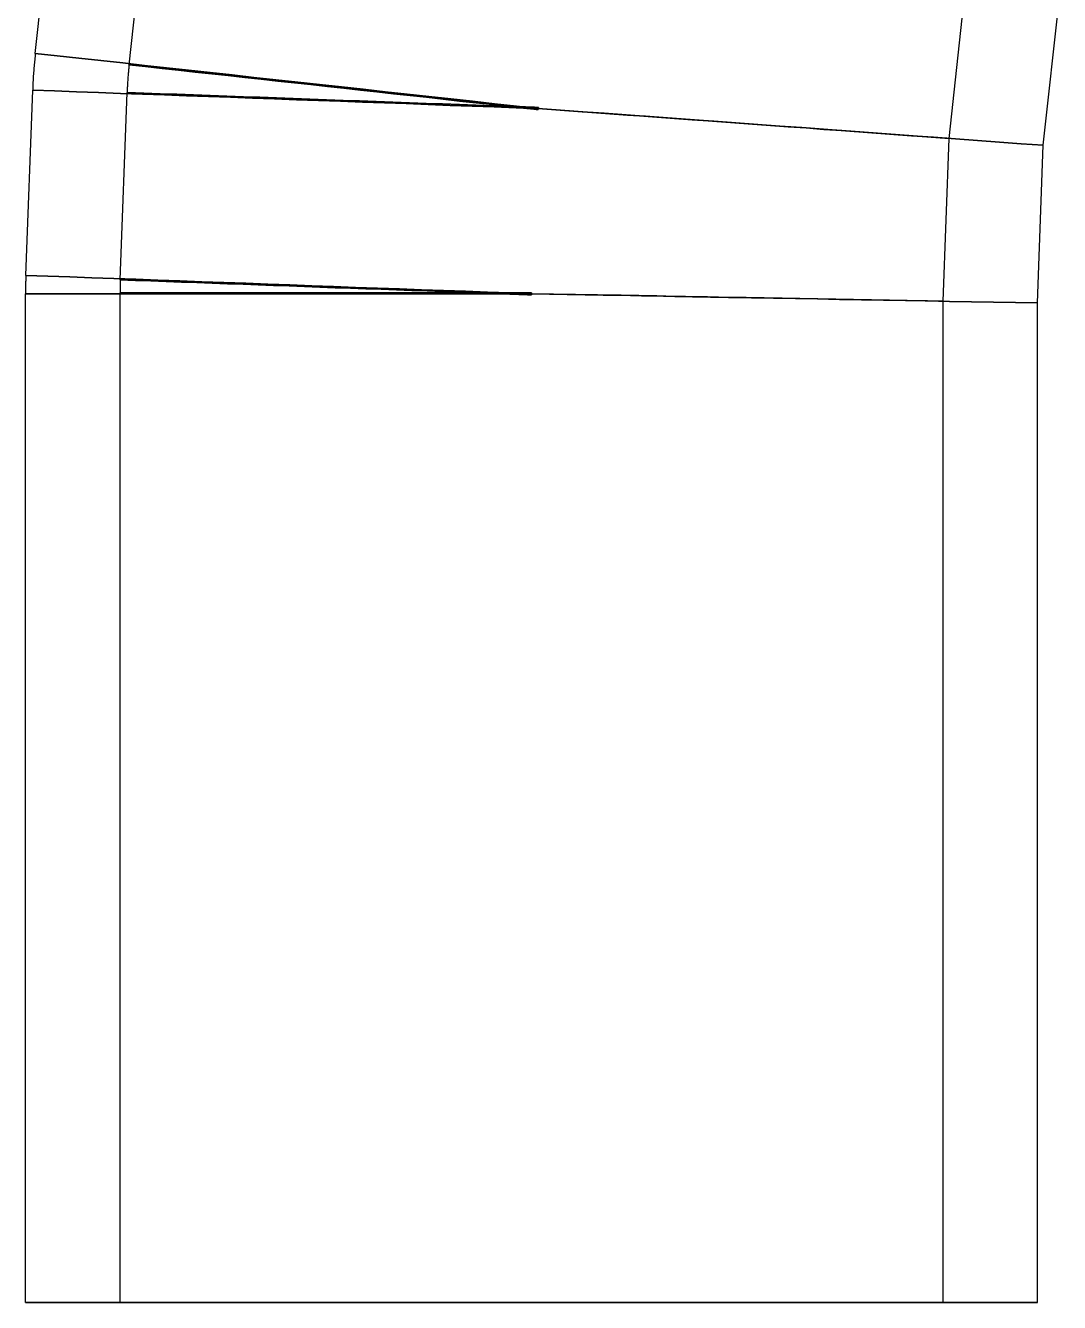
# Model space of a CAD drawing. Header units: millimetres. Extents: x 0 to 262, y -49 to 161.
# Drawn here: x 0 to 9.73, y 0 to 12.03 of the extents above; entities that cross this region are included whole.
import ezdxf

# ---------------------------------------------------------------- set-up
doc = ezdxf.new("R2010")
doc.units = ezdxf.units.MM
doc.layers.add('FRONT_HIDDEN', color=8, linetype='CONTINUOUS')
doc.layers.add('FRONT_VISIBLE', color=7, linetype='Continuous')

msp = doc.modelspace()

# ---------------------------------------------------------------- linework, layer by layer
at = {"layer": 'FRONT_HIDDEN'}
for points in [[(0.974, 11.656), (1.167, 13.411)], [(8.692, 10.963), (8.851, 12.418)], [(4.826, 11.244), (4.62, 11.267), (4.414, 11.289), (4.208, 11.312), (4.003, 11.335), (3.797, 11.357), (3.591, 11.38), (3.385, 11.402), (3.179, 11.425), (2.973, 11.447), (2.768, 11.47), (2.562, 11.492), (2.356, 11.515), (2.15, 11.537), (1.944, 11.56), (1.738, 11.583), (1.533, 11.605), (1.327, 11.628), (1.121, 11.65), (0.915, 11.673), (0.709, 11.695), (0.503, 11.718), (0.298, 11.74), (0.092, 11.763)], [(0.974, 11.656), (0.973, 11.645), (0.972, 11.634), (0.971, 11.622), (0.97, 11.611), (0.969, 11.6), (0.968, 11.588), (0.967, 11.577), (0.966, 11.566), (0.965, 11.554), (0.964, 11.543), (0.963, 11.532), (0.962, 11.52), (0.962, 11.509), (0.961, 11.497), (0.96, 11.486), (0.959, 11.475), (0.959, 11.463), (0.958, 11.452), (0.957, 11.441), (0.957, 11.429), (0.956, 11.418), (0.956, 11.407), (0.955, 11.395)], [(4.552, 11.264), (4.396, 11.281), (4.241, 11.298), (4.085, 11.315), (3.93, 11.332), (3.774, 11.35), (3.619, 11.367), (3.463, 11.384), (3.307, 11.401), (3.152, 11.418), (2.996, 11.435), (2.841, 11.452), (2.685, 11.469), (2.53, 11.486), (2.374, 11.503), (2.219, 11.52), (2.063, 11.537), (1.908, 11.554), (1.752, 11.571), (1.597, 11.588), (1.441, 11.605), (1.285, 11.622), (1.13, 11.639), (0.974, 11.656)], [(0.974, 11.656), (1.13, 11.639), (1.285, 11.622), (1.441, 11.605), (1.597, 11.588), (1.752, 11.571), (1.908, 11.554), (2.063, 11.537), (2.219, 11.52), (2.374, 11.503), (2.53, 11.486), (2.685, 11.469), (2.841, 11.452), (2.996, 11.435), (3.152, 11.418), (3.307, 11.401), (3.463, 11.384), (3.619, 11.367), (3.774, 11.35), (3.93, 11.332), (4.085, 11.315), (4.241, 11.298), (4.396, 11.281), (4.552, 11.264)], [(4.552, 11.264), (4.396, 11.281), (4.241, 11.298), (4.085, 11.315), (3.93, 11.332), (3.774, 11.35), (3.619, 11.367), (3.463, 11.384), (3.307, 11.401), (3.152, 11.418), (2.996, 11.435), (2.841, 11.452), (2.685, 11.469), (2.53, 11.486), (2.374, 11.503), (2.219, 11.52), (2.063, 11.537), (1.908, 11.554), (1.752, 11.571), (1.597, 11.588), (1.441, 11.605), (1.286, 11.622), (1.13, 11.639), (0.974, 11.656)], [(0.974, 11.656), (1.13, 11.639), (1.286, 11.622), (1.441, 11.605), (1.597, 11.588), (1.752, 11.571), (1.908, 11.554), (2.063, 11.537), (2.219, 11.52), (2.374, 11.503), (2.53, 11.486), (2.685, 11.469), (2.841, 11.452), (2.996, 11.435), (3.152, 11.418), (3.307, 11.401), (3.463, 11.384), (3.619, 11.367), (3.774, 11.35), (3.93, 11.332), (4.085, 11.315), (4.241, 11.298), (4.396, 11.281), (4.552, 11.264)], [(4.826, 11.244), (4.619, 11.252), (4.412, 11.259), (4.205, 11.267), (3.998, 11.274), (3.791, 11.282), (3.584, 11.29), (3.377, 11.297), (3.171, 11.305), (2.964, 11.312), (2.757, 11.32), (2.55, 11.327), (2.343, 11.335), (2.136, 11.342), (1.929, 11.35), (1.722, 11.357), (1.515, 11.365), (1.308, 11.372), (1.101, 11.38), (0.894, 11.387), (0.687, 11.395), (0.48, 11.402), (0.274, 11.41), (0.067, 11.418)], [(0.891, 9.631), (0.955, 11.395)], [(4.552, 11.264), (4.395, 11.27), (4.239, 11.276), (4.083, 11.281), (3.926, 11.287), (3.77, 11.293), (3.614, 11.298), (3.457, 11.304), (3.301, 11.31), (3.144, 11.316), (2.988, 11.321), (2.832, 11.327), (2.675, 11.333), (2.519, 11.338), (2.363, 11.344), (2.206, 11.35), (2.05, 11.355), (1.894, 11.361), (1.737, 11.367), (1.581, 11.372), (1.424, 11.378), (1.268, 11.384), (1.112, 11.389), (0.955, 11.395)], [(0.955, 11.395), (1.112, 11.389), (1.268, 11.384), (1.424, 11.378), (1.581, 11.372), (1.737, 11.367), (1.894, 11.361), (2.05, 11.355), (2.206, 11.35), (2.363, 11.344), (2.519, 11.338), (2.675, 11.333), (2.832, 11.327), (2.988, 11.321), (3.144, 11.316), (3.301, 11.31), (3.457, 11.304), (3.614, 11.298), (3.77, 11.293), (3.926, 11.287), (4.083, 11.281), (4.239, 11.276), (4.395, 11.27), (4.552, 11.264)], [(4.552, 11.264), (4.395, 11.27), (4.239, 11.276), (4.083, 11.281), (3.926, 11.287), (3.77, 11.293), (3.614, 11.298), (3.457, 11.304), (3.301, 11.31), (3.144, 11.316), (2.988, 11.321), (2.832, 11.327), (2.675, 11.333), (2.519, 11.338), (2.363, 11.344), (2.206, 11.35), (2.05, 11.355), (1.894, 11.361), (1.737, 11.367), (1.581, 11.372), (1.424, 11.378), (1.268, 11.384), (1.112, 11.389), (0.955, 11.395)], [(0.955, 11.395), (1.112, 11.389), (1.268, 11.384), (1.424, 11.378), (1.581, 11.372), (1.737, 11.367), (1.894, 11.361), (2.05, 11.355), (2.206, 11.35), (2.363, 11.344), (2.519, 11.338), (2.675, 11.333), (2.832, 11.327), (2.988, 11.321), (3.144, 11.316), (3.301, 11.31), (3.457, 11.304), (3.614, 11.298), (3.77, 11.293), (3.926, 11.287), (4.083, 11.281), (4.239, 11.276), (4.395, 11.27), (4.552, 11.264)], [(4.552, 11.264), (4.558, 11.264), (4.564, 11.263), (4.57, 11.262), (4.575, 11.262), (4.581, 11.261), (4.587, 11.26), (4.593, 11.26), (4.599, 11.259), (4.605, 11.258), (4.611, 11.258), (4.617, 11.257), (4.623, 11.257), (4.629, 11.256), (4.635, 11.255), (4.641, 11.255), (4.647, 11.254), (4.653, 11.253), (4.659, 11.253), (4.665, 11.252), (4.671, 11.251), (4.677, 11.251), (4.683, 11.25), (4.688, 11.249)], [(4.688, 11.249), (4.683, 11.25), (4.677, 11.251), (4.671, 11.251), (4.665, 11.252), (4.659, 11.253), (4.653, 11.253), (4.647, 11.254), (4.641, 11.255), (4.635, 11.255), (4.629, 11.256), (4.623, 11.257), (4.617, 11.257), (4.611, 11.258), (4.605, 11.258), (4.599, 11.259), (4.593, 11.26), (4.587, 11.26), (4.581, 11.261), (4.575, 11.262), (4.57, 11.262), (4.564, 11.263), (4.558, 11.264), (4.552, 11.264)], [(4.689, 11.259), (4.683, 11.26), (4.677, 11.26), (4.671, 11.26), (4.665, 11.26), (4.659, 11.26), (4.653, 11.261), (4.647, 11.261), (4.641, 11.261), (4.635, 11.261), (4.629, 11.261), (4.623, 11.262), (4.617, 11.262), (4.611, 11.262), (4.606, 11.262), (4.6, 11.263), (4.594, 11.263), (4.588, 11.263), (4.582, 11.263), (4.576, 11.263), (4.57, 11.264), (4.564, 11.264), (4.558, 11.264), (4.552, 11.264)], [(4.552, 11.264), (4.558, 11.264), (4.564, 11.264), (4.57, 11.264), (4.576, 11.263), (4.582, 11.263), (4.588, 11.263), (4.594, 11.263), (4.6, 11.263), (4.606, 11.262), (4.611, 11.262), (4.617, 11.262), (4.623, 11.262), (4.629, 11.261), (4.635, 11.261), (4.641, 11.261), (4.647, 11.261), (4.653, 11.261), (4.659, 11.26), (4.665, 11.26), (4.671, 11.26), (4.677, 11.26), (4.683, 11.26), (4.689, 11.259)], [(4.552, 11.264), (4.564, 11.263), (4.575, 11.262), (4.587, 11.26), (4.599, 11.259), (4.611, 11.258), (4.623, 11.257), (4.635, 11.255), (4.647, 11.254), (4.659, 11.253), (4.671, 11.251), (4.683, 11.25), (4.694, 11.249), (4.706, 11.247), (4.718, 11.246), (4.73, 11.245), (4.742, 11.243), (4.754, 11.242), (4.766, 11.241), (4.778, 11.24), (4.79, 11.238), (4.801, 11.237), (4.813, 11.236), (4.825, 11.234)], [(4.552, 11.264), (4.564, 11.263), (4.576, 11.263), (4.587, 11.262), (4.599, 11.261), (4.611, 11.26), (4.623, 11.259), (4.635, 11.258), (4.647, 11.257), (4.659, 11.257), (4.671, 11.256), (4.683, 11.255), (4.695, 11.254), (4.707, 11.253), (4.719, 11.252), (4.731, 11.251), (4.743, 11.25), (4.754, 11.25), (4.766, 11.249), (4.778, 11.248), (4.79, 11.247), (4.802, 11.246), (4.814, 11.245), (4.826, 11.244)], [(4.825, 11.234), (4.813, 11.236), (4.801, 11.237), (4.79, 11.238), (4.778, 11.24), (4.766, 11.241), (4.754, 11.242), (4.742, 11.243), (4.73, 11.245), (4.718, 11.246), (4.706, 11.247), (4.694, 11.249), (4.683, 11.25), (4.671, 11.251), (4.659, 11.253), (4.647, 11.254), (4.635, 11.255), (4.623, 11.257), (4.611, 11.258), (4.599, 11.259), (4.587, 11.26), (4.575, 11.262), (4.564, 11.263), (4.552, 11.264)], [(4.826, 11.244), (4.814, 11.245), (4.802, 11.246), (4.79, 11.247), (4.778, 11.248), (4.766, 11.249), (4.754, 11.25), (4.743, 11.25), (4.731, 11.251), (4.719, 11.252), (4.707, 11.253), (4.695, 11.254), (4.683, 11.255), (4.671, 11.256), (4.659, 11.257), (4.647, 11.257), (4.635, 11.258), (4.623, 11.259), (4.611, 11.26), (4.599, 11.261), (4.587, 11.262), (4.576, 11.263), (4.564, 11.263), (4.552, 11.264)], [(4.552, 11.264), (4.564, 11.264), (4.576, 11.263), (4.588, 11.263), (4.6, 11.263), (4.611, 11.262), (4.623, 11.262), (4.635, 11.261), (4.647, 11.261), (4.659, 11.26), (4.671, 11.26), (4.683, 11.26), (4.695, 11.259), (4.707, 11.259), (4.719, 11.258), (4.731, 11.258), (4.743, 11.257), (4.755, 11.257), (4.767, 11.256), (4.779, 11.256), (4.791, 11.256), (4.803, 11.255), (4.815, 11.255), (4.827, 11.254)], [(4.827, 11.254), (4.815, 11.255), (4.803, 11.255), (4.791, 11.256), (4.779, 11.256), (4.767, 11.256), (4.755, 11.257), (4.743, 11.257), (4.731, 11.258), (4.719, 11.258), (4.707, 11.259), (4.695, 11.259), (4.683, 11.26), (4.671, 11.26), (4.659, 11.26), (4.647, 11.261), (4.635, 11.261), (4.623, 11.262), (4.611, 11.262), (4.6, 11.263), (4.588, 11.263), (4.576, 11.263), (4.564, 11.264), (4.552, 11.264)], [(4.688, 11.249), (4.694, 11.249), (4.7, 11.248), (4.706, 11.247), (4.712, 11.247), (4.718, 11.246), (4.724, 11.245), (4.73, 11.245), (4.736, 11.244), (4.742, 11.243), (4.748, 11.243), (4.754, 11.242), (4.76, 11.242), (4.766, 11.241), (4.772, 11.24), (4.778, 11.24), (4.784, 11.239), (4.79, 11.238), (4.796, 11.238), (4.801, 11.237), (4.807, 11.236), (4.813, 11.236), (4.819, 11.235), (4.825, 11.234)], [(4.825, 11.234), (4.819, 11.235), (4.813, 11.236), (4.807, 11.236), (4.801, 11.237), (4.796, 11.238), (4.79, 11.238), (4.784, 11.239), (4.778, 11.24), (4.772, 11.24), (4.766, 11.241), (4.76, 11.242), (4.754, 11.242), (4.748, 11.243), (4.742, 11.243), (4.736, 11.244), (4.73, 11.245), (4.724, 11.245), (4.718, 11.246), (4.712, 11.247), (4.706, 11.247), (4.7, 11.248), (4.694, 11.249), (4.688, 11.249)], [(4.827, 11.254), (4.821, 11.255), (4.815, 11.255), (4.809, 11.255), (4.803, 11.255), (4.797, 11.255), (4.791, 11.256), (4.785, 11.256), (4.779, 11.256), (4.773, 11.256), (4.767, 11.256), (4.761, 11.257), (4.755, 11.257), (4.749, 11.257), (4.743, 11.257), (4.737, 11.258), (4.731, 11.258), (4.725, 11.258), (4.719, 11.258), (4.713, 11.258), (4.707, 11.259), (4.701, 11.259), (4.695, 11.259), (4.689, 11.259)], [(4.689, 11.259), (4.695, 11.259), (4.701, 11.259), (4.707, 11.259), (4.713, 11.258), (4.719, 11.258), (4.725, 11.258), (4.731, 11.258), (4.737, 11.258), (4.743, 11.257), (4.749, 11.257), (4.755, 11.257), (4.761, 11.257), (4.767, 11.256), (4.773, 11.256), (4.779, 11.256), (4.785, 11.256), (4.791, 11.256), (4.797, 11.255), (4.803, 11.255), (4.809, 11.255), (4.815, 11.255), (4.821, 11.255), (4.827, 11.254)], [(4.825, 11.234), (4.825, 11.235), (4.825, 11.235), (4.825, 11.236), (4.825, 11.236), (4.825, 11.237), (4.825, 11.237), (4.825, 11.237), (4.825, 11.238), (4.826, 11.238), (4.826, 11.239), (4.826, 11.239), (4.826, 11.24), (4.826, 11.24), (4.826, 11.24), (4.826, 11.241), (4.826, 11.241), (4.826, 11.242), (4.826, 11.242), (4.826, 11.243), (4.826, 11.243), (4.826, 11.243), (4.826, 11.244), (4.826, 11.244)], [(4.826, 11.244), (4.826, 11.244), (4.826, 11.243), (4.826, 11.243), (4.826, 11.243), (4.826, 11.242), (4.826, 11.242), (4.826, 11.241), (4.826, 11.241), (4.826, 11.24), (4.826, 11.24), (4.826, 11.24), (4.826, 11.239), (4.826, 11.239), (4.826, 11.238), (4.825, 11.238), (4.825, 11.237), (4.825, 11.237), (4.825, 11.237), (4.825, 11.236), (4.825, 11.236), (4.825, 11.235), (4.825, 11.235), (4.825, 11.234)], [(4.826, 11.244), (4.826, 11.245), (4.826, 11.245), (4.826, 11.246), (4.826, 11.246), (4.826, 11.247), (4.826, 11.247), (4.826, 11.247), (4.826, 11.248), (4.826, 11.248), (4.826, 11.249), (4.826, 11.249), (4.826, 11.25), (4.826, 11.25), (4.826, 11.25), (4.826, 11.251), (4.826, 11.251), (4.827, 11.252), (4.827, 11.252), (4.827, 11.253), (4.827, 11.253), (4.827, 11.253), (4.827, 11.254), (4.827, 11.254)], [(4.827, 11.254), (4.827, 11.254), (4.827, 11.253), (4.827, 11.253), (4.827, 11.253), (4.827, 11.252), (4.827, 11.252), (4.826, 11.251), (4.826, 11.251), (4.826, 11.25), (4.826, 11.25), (4.826, 11.25), (4.826, 11.249), (4.826, 11.249), (4.826, 11.248), (4.826, 11.248), (4.826, 11.247), (4.826, 11.247), (4.826, 11.247), (4.826, 11.246), (4.826, 11.246), (4.826, 11.245), (4.826, 11.245), (4.826, 11.244)], [(9.579, 10.898), (9.372, 10.913), (9.166, 10.928), (8.959, 10.943), (8.752, 10.958), (8.546, 10.973), (8.339, 10.988), (8.132, 11.003), (7.926, 11.018), (7.719, 11.034), (7.512, 11.049), (7.306, 11.064), (7.099, 11.079), (6.893, 11.094), (6.686, 11.109), (6.479, 11.124), (6.273, 11.139), (6.066, 11.154), (5.859, 11.169), (5.653, 11.184), (5.446, 11.199), (5.239, 11.214), (5.033, 11.229), (4.826, 11.244)], [(4.826, 11.244), (4.994, 11.232), (5.162, 11.22), (5.33, 11.208), (5.498, 11.195), (5.666, 11.183), (5.834, 11.171), (6.003, 11.159), (6.171, 11.146), (6.339, 11.134), (6.507, 11.122), (6.675, 11.11), (6.843, 11.097), (7.011, 11.085), (7.179, 11.073), (7.347, 11.061), (7.515, 11.048), (7.683, 11.036), (7.851, 11.024), (8.019, 11.012), (8.188, 10.999), (8.356, 10.987), (8.524, 10.975), (8.692, 10.963)], [(8.692, 10.963), (8.524, 10.975), (8.356, 10.987), (8.188, 10.999), (8.019, 11.012), (7.851, 11.024), (7.683, 11.036), (7.515, 11.048), (7.347, 11.061), (7.179, 11.073), (7.011, 11.085), (6.843, 11.097), (6.675, 11.11), (6.507, 11.122), (6.339, 11.134), (6.171, 11.146), (6.003, 11.159), (5.834, 11.171), (5.666, 11.183), (5.498, 11.195), (5.33, 11.208), (5.162, 11.22), (4.994, 11.232), (4.826, 11.244)], [(8.636, 9.43), (8.692, 10.963)], [(4.762, 9.5), (4.556, 9.508), (4.349, 9.515), (4.142, 9.523), (3.935, 9.53), (3.728, 9.538), (3.521, 9.545), (3.314, 9.553), (3.107, 9.56), (2.9, 9.568), (2.693, 9.575), (2.486, 9.583), (2.279, 9.59), (2.072, 9.598), (1.866, 9.605), (1.659, 9.613), (1.452, 9.62), (1.245, 9.628), (1.038, 9.636), (0.831, 9.643), (0.624, 9.651), (0.417, 9.658), (0.21, 9.666), (0.003, 9.673)], [(0.891, 9.631), (0.891, 9.626), (0.891, 9.62), (0.891, 9.615), (0.891, 9.61), (0.89, 9.605), (0.89, 9.599), (0.89, 9.594), (0.89, 9.589), (0.89, 9.584), (0.89, 9.578), (0.89, 9.573), (0.89, 9.568), (0.89, 9.563), (0.889, 9.557), (0.889, 9.552), (0.889, 9.547), (0.889, 9.542), (0.889, 9.536), (0.889, 9.531), (0.889, 9.526), (0.889, 9.521), (0.889, 9.515), (0.889, 9.51)], [(4.213, 9.51), (4.068, 9.515), (3.924, 9.521), (3.779, 9.526), (3.635, 9.531), (3.491, 9.536), (3.346, 9.542), (3.202, 9.547), (3.057, 9.552), (2.913, 9.557), (2.769, 9.563), (2.624, 9.568), (2.48, 9.573), (2.335, 9.578), (2.191, 9.584), (2.047, 9.589), (1.902, 9.594), (1.758, 9.599), (1.613, 9.605), (1.469, 9.61), (1.324, 9.615), (1.18, 9.62), (1.036, 9.626), (0.891, 9.631)], [(0.891, 9.631), (1.036, 9.626), (1.18, 9.62), (1.324, 9.615), (1.469, 9.61), (1.613, 9.605), (1.758, 9.599), (1.902, 9.594), (2.047, 9.589), (2.191, 9.584), (2.335, 9.578), (2.48, 9.573), (2.624, 9.568), (2.769, 9.563), (2.913, 9.557), (3.057, 9.552), (3.202, 9.547), (3.346, 9.542), (3.491, 9.536), (3.635, 9.531), (3.779, 9.526), (3.924, 9.521), (4.068, 9.515), (4.213, 9.51)], [(4.213, 9.51), (4.068, 9.515), (3.924, 9.521), (3.779, 9.526), (3.635, 9.531), (3.491, 9.536), (3.346, 9.542), (3.202, 9.547), (3.057, 9.552), (2.913, 9.557), (2.769, 9.563), (2.624, 9.568), (2.48, 9.573), (2.335, 9.578), (2.191, 9.584), (2.047, 9.589), (1.902, 9.594), (1.758, 9.599), (1.613, 9.605), (1.469, 9.61), (1.324, 9.615), (1.18, 9.62), (1.036, 9.626), (0.891, 9.631)], [(0.891, 9.631), (1.036, 9.626), (1.18, 9.62), (1.324, 9.615), (1.469, 9.61), (1.613, 9.605), (1.758, 9.599), (1.902, 9.594), (2.047, 9.589), (2.191, 9.584), (2.335, 9.578), (2.48, 9.573), (2.624, 9.568), (2.769, 9.563), (2.913, 9.557), (3.057, 9.552), (3.202, 9.547), (3.346, 9.542), (3.491, 9.536), (3.635, 9.531), (3.779, 9.526), (3.924, 9.521), (4.068, 9.515), (4.213, 9.51)], [(4.213, 9.51), (4.068, 9.51), (3.924, 9.51), (3.779, 9.51), (3.635, 9.51), (3.49, 9.51), (3.346, 9.51), (3.201, 9.51), (3.057, 9.51), (2.912, 9.51), (2.768, 9.51), (2.623, 9.51), (2.479, 9.51), (2.334, 9.51), (2.19, 9.51), (2.045, 9.51), (1.901, 9.51), (1.756, 9.51), (1.612, 9.51), (1.467, 9.51), (1.323, 9.51), (1.178, 9.51), (1.034, 9.51), (0.889, 9.51)], [(0.889, 9.51), (1.034, 9.51), (1.178, 9.51), (1.323, 9.51), (1.467, 9.51), (1.612, 9.51), (1.756, 9.51), (1.901, 9.51), (2.045, 9.51), (2.19, 9.51), (2.334, 9.51), (2.479, 9.51), (2.623, 9.51), (2.768, 9.51), (2.912, 9.51), (3.057, 9.51), (3.201, 9.51), (3.346, 9.51), (3.49, 9.51), (3.635, 9.51), (3.779, 9.51), (3.924, 9.51), (4.068, 9.51), (4.213, 9.51)], [(4.213, 9.51), (4.068, 9.51), (3.924, 9.51), (3.779, 9.51), (3.635, 9.51), (3.49, 9.51), (3.346, 9.51), (3.201, 9.51), (3.057, 9.51), (2.912, 9.51), (2.768, 9.51), (2.623, 9.51), (2.479, 9.51), (2.334, 9.51), (2.19, 9.51), (2.045, 9.51), (1.901, 9.51), (1.756, 9.51), (1.612, 9.51), (1.467, 9.51), (1.323, 9.51), (1.178, 9.51), (1.034, 9.51), (0.889, 9.51)], [(0.889, 9.51), (1.034, 9.51), (1.178, 9.51), (1.323, 9.51), (1.467, 9.51), (1.612, 9.51), (1.756, 9.51), (1.901, 9.51), (2.045, 9.51), (2.19, 9.51), (2.334, 9.51), (2.479, 9.51), (2.623, 9.51), (2.768, 9.51), (2.912, 9.51), (3.057, 9.51), (3.201, 9.51), (3.346, 9.51), (3.49, 9.51), (3.635, 9.51), (3.779, 9.51), (3.924, 9.51), (4.068, 9.51), (4.213, 9.51)], [(0.889, 0), (0.889, 9.51)], [(4.488, 9.5), (4.476, 9.5), (4.464, 9.501), (4.452, 9.501), (4.44, 9.502), (4.428, 9.502), (4.416, 9.503), (4.404, 9.503), (4.392, 9.503), (4.38, 9.504), (4.368, 9.504), (4.356, 9.505), (4.344, 9.505), (4.332, 9.506), (4.32, 9.506), (4.308, 9.507), (4.296, 9.507), (4.284, 9.507), (4.272, 9.508), (4.26, 9.508), (4.249, 9.509), (4.237, 9.509), (4.225, 9.51), (4.213, 9.51)], [(4.213, 9.51), (4.225, 9.51), (4.237, 9.509), (4.249, 9.509), (4.26, 9.508), (4.272, 9.508), (4.284, 9.507), (4.296, 9.507), (4.308, 9.507), (4.32, 9.506), (4.332, 9.506), (4.344, 9.505), (4.356, 9.505), (4.368, 9.504), (4.38, 9.504), (4.392, 9.503), (4.404, 9.503), (4.416, 9.503), (4.428, 9.502), (4.44, 9.502), (4.452, 9.501), (4.464, 9.501), (4.476, 9.5), (4.488, 9.5)], [(4.213, 9.51), (4.237, 9.509), (4.26, 9.508), (4.284, 9.507), (4.308, 9.507), (4.332, 9.506), (4.356, 9.505), (4.38, 9.504), (4.404, 9.503), (4.428, 9.502), (4.452, 9.501), (4.476, 9.5), (4.499, 9.5), (4.523, 9.499), (4.547, 9.498), (4.571, 9.497), (4.595, 9.496), (4.619, 9.495), (4.643, 9.494), (4.667, 9.493), (4.691, 9.493), (4.715, 9.492), (4.738, 9.491), (4.762, 9.49)], [(4.213, 9.51), (4.237, 9.51), (4.261, 9.509), (4.284, 9.509), (4.308, 9.508), (4.332, 9.508), (4.356, 9.507), (4.38, 9.507), (4.404, 9.507), (4.428, 9.506), (4.452, 9.506), (4.476, 9.505), (4.5, 9.505), (4.523, 9.504), (4.547, 9.504), (4.571, 9.503), (4.595, 9.503), (4.619, 9.503), (4.643, 9.502), (4.667, 9.502), (4.691, 9.501), (4.715, 9.501), (4.739, 9.5), (4.762, 9.5)], [(4.488, 9.51), (4.476, 9.51), (4.464, 9.51), (4.452, 9.51), (4.44, 9.51), (4.428, 9.51), (4.416, 9.51), (4.404, 9.51), (4.392, 9.51), (4.38, 9.51), (4.368, 9.51), (4.356, 9.51), (4.344, 9.51), (4.332, 9.51), (4.32, 9.51), (4.308, 9.51), (4.296, 9.51), (4.284, 9.51), (4.272, 9.51), (4.261, 9.51), (4.249, 9.51), (4.237, 9.51), (4.225, 9.51), (4.213, 9.51)], [(4.213, 9.51), (4.225, 9.51), (4.237, 9.51), (4.249, 9.51), (4.261, 9.51), (4.272, 9.51), (4.284, 9.51), (4.296, 9.51), (4.308, 9.51), (4.32, 9.51), (4.332, 9.51), (4.344, 9.51), (4.356, 9.51), (4.368, 9.51), (4.38, 9.51), (4.392, 9.51), (4.404, 9.51), (4.416, 9.51), (4.428, 9.51), (4.44, 9.51), (4.452, 9.51), (4.464, 9.51), (4.476, 9.51), (4.488, 9.51)], [(4.762, 9.5), (4.739, 9.5), (4.715, 9.501), (4.691, 9.501), (4.667, 9.502), (4.643, 9.502), (4.619, 9.503), (4.595, 9.503), (4.571, 9.503), (4.547, 9.504), (4.523, 9.504), (4.5, 9.505), (4.476, 9.505), (4.452, 9.506), (4.428, 9.506), (4.404, 9.507), (4.38, 9.507), (4.356, 9.507), (4.332, 9.508), (4.308, 9.508), (4.284, 9.509), (4.261, 9.509), (4.237, 9.51), (4.213, 9.51)], [(4.762, 9.49), (4.738, 9.491), (4.715, 9.492), (4.691, 9.493), (4.667, 9.493), (4.643, 9.494), (4.619, 9.495), (4.595, 9.496), (4.571, 9.497), (4.547, 9.498), (4.523, 9.499), (4.499, 9.5), (4.476, 9.5), (4.452, 9.501), (4.428, 9.502), (4.404, 9.503), (4.38, 9.504), (4.356, 9.505), (4.332, 9.506), (4.308, 9.507), (4.284, 9.507), (4.26, 9.508), (4.237, 9.509), (4.213, 9.51)], [(4.213, 9.51), (4.237, 9.51), (4.261, 9.51), (4.284, 9.51), (4.308, 9.51), (4.332, 9.51), (4.356, 9.51), (4.38, 9.51), (4.404, 9.51), (4.428, 9.51), (4.452, 9.51), (4.476, 9.51), (4.5, 9.51), (4.524, 9.51), (4.547, 9.51), (4.571, 9.51), (4.595, 9.51), (4.619, 9.51), (4.643, 9.51), (4.667, 9.51), (4.691, 9.51), (4.715, 9.51), (4.739, 9.51), (4.763, 9.51)], [(4.763, 9.51), (4.739, 9.51), (4.715, 9.51), (4.691, 9.51), (4.667, 9.51), (4.643, 9.51), (4.619, 9.51), (4.595, 9.51), (4.571, 9.51), (4.547, 9.51), (4.524, 9.51), (4.5, 9.51), (4.476, 9.51), (4.452, 9.51), (4.428, 9.51), (4.404, 9.51), (4.38, 9.51), (4.356, 9.51), (4.332, 9.51), (4.308, 9.51), (4.284, 9.51), (4.261, 9.51), (4.237, 9.51), (4.213, 9.51)], [(4.763, 9.51), (4.751, 9.51), (4.739, 9.51), (4.727, 9.51), (4.715, 9.51), (4.703, 9.51), (4.691, 9.51), (4.679, 9.51), (4.667, 9.51), (4.655, 9.51), (4.643, 9.51), (4.631, 9.51), (4.619, 9.51), (4.607, 9.51), (4.595, 9.51), (4.583, 9.51), (4.571, 9.51), (4.559, 9.51), (4.547, 9.51), (4.536, 9.51), (4.524, 9.51), (4.512, 9.51), (4.5, 9.51), (4.488, 9.51)], [(4.488, 9.51), (4.5, 9.51), (4.512, 9.51), (4.524, 9.51), (4.536, 9.51), (4.547, 9.51), (4.559, 9.51), (4.571, 9.51), (4.583, 9.51), (4.595, 9.51), (4.607, 9.51), (4.619, 9.51), (4.631, 9.51), (4.643, 9.51), (4.655, 9.51), (4.667, 9.51), (4.679, 9.51), (4.691, 9.51), (4.703, 9.51), (4.715, 9.51), (4.727, 9.51), (4.739, 9.51), (4.751, 9.51), (4.763, 9.51)], [(4.762, 9.5), (4.762, 9.5), (4.762, 9.501), (4.762, 9.501), (4.762, 9.502), (4.763, 9.502), (4.763, 9.503), (4.763, 9.503), (4.763, 9.503), (4.763, 9.504), (4.763, 9.504), (4.763, 9.505), (4.763, 9.505), (4.763, 9.506), (4.763, 9.506), (4.763, 9.507), (4.763, 9.507), (4.763, 9.507), (4.763, 9.508), (4.763, 9.508), (4.763, 9.509), (4.763, 9.509), (4.763, 9.51), (4.763, 9.51)], [(4.763, 9.51), (4.763, 9.51), (4.763, 9.509), (4.763, 9.509), (4.763, 9.508), (4.763, 9.508), (4.763, 9.507), (4.763, 9.507), (4.763, 9.507), (4.763, 9.506), (4.763, 9.506), (4.763, 9.505), (4.763, 9.505), (4.763, 9.504), (4.763, 9.504), (4.763, 9.503), (4.763, 9.503), (4.763, 9.503), (4.763, 9.502), (4.762, 9.502), (4.762, 9.501), (4.762, 9.501), (4.762, 9.5), (4.762, 9.5)], [(4.762, 9.5), (4.555, 9.5), (4.348, 9.5), (4.141, 9.5), (3.934, 9.5), (3.727, 9.5), (3.52, 9.5), (3.313, 9.5), (3.106, 9.5), (2.899, 9.5), (2.692, 9.5), (2.485, 9.5), (2.278, 9.5), (2.071, 9.5), (1.864, 9.5), (1.657, 9.5), (1.449, 9.5), (1.242, 9.5), (1.035, 9.5), (0.828, 9.5), (0.621, 9.5), (0.414, 9.5), (0.207, 9.5), (0, 9.5)], [(4.488, 9.5), (4.499, 9.5), (4.511, 9.499), (4.523, 9.499), (4.535, 9.498), (4.547, 9.498), (4.559, 9.497), (4.571, 9.497), (4.583, 9.497), (4.595, 9.496), (4.607, 9.496), (4.619, 9.495), (4.631, 9.495), (4.643, 9.494), (4.655, 9.494), (4.667, 9.493), (4.679, 9.493), (4.691, 9.493), (4.703, 9.492), (4.715, 9.492), (4.726, 9.491), (4.738, 9.491), (4.75, 9.49), (4.762, 9.49)], [(4.762, 9.49), (4.75, 9.49), (4.738, 9.491), (4.726, 9.491), (4.715, 9.492), (4.703, 9.492), (4.691, 9.493), (4.679, 9.493), (4.667, 9.493), (4.655, 9.494), (4.643, 9.494), (4.631, 9.495), (4.619, 9.495), (4.607, 9.496), (4.595, 9.496), (4.583, 9.497), (4.571, 9.497), (4.559, 9.497), (4.547, 9.498), (4.535, 9.498), (4.523, 9.499), (4.511, 9.499), (4.499, 9.5), (4.488, 9.5)], [(4.762, 9.49), (4.762, 9.49), (4.762, 9.491), (4.762, 9.491), (4.762, 9.492), (4.762, 9.492), (4.762, 9.493), (4.762, 9.493), (4.762, 9.493), (4.762, 9.494), (4.762, 9.494), (4.762, 9.495), (4.762, 9.495), (4.762, 9.496), (4.762, 9.496), (4.762, 9.497), (4.762, 9.497), (4.762, 9.497), (4.762, 9.498), (4.762, 9.498), (4.762, 9.499), (4.762, 9.499), (4.762, 9.5), (4.762, 9.5)], [(4.762, 9.5), (4.762, 9.5), (4.762, 9.499), (4.762, 9.499), (4.762, 9.498), (4.762, 9.498), (4.762, 9.497), (4.762, 9.497), (4.762, 9.497), (4.762, 9.496), (4.762, 9.496), (4.762, 9.495), (4.762, 9.495), (4.762, 9.494), (4.762, 9.494), (4.762, 9.493), (4.762, 9.493), (4.762, 9.493), (4.762, 9.492), (4.762, 9.492), (4.762, 9.491), (4.762, 9.491), (4.762, 9.49), (4.762, 9.49)], [(9.525, 9.413), (9.318, 9.417), (9.111, 9.421), (8.904, 9.425), (8.697, 9.428), (8.49, 9.432), (8.283, 9.436), (8.076, 9.44), (7.868, 9.444), (7.661, 9.447), (7.454, 9.451), (7.247, 9.455), (7.04, 9.459), (6.833, 9.462), (6.626, 9.466), (6.419, 9.47), (6.212, 9.474), (6.005, 9.477), (5.798, 9.481), (5.591, 9.485), (5.384, 9.489), (5.177, 9.492), (4.97, 9.496), (4.762, 9.5)], [(4.762, 9.5), (4.931, 9.497), (5.099, 9.494), (5.268, 9.491), (5.436, 9.488), (5.605, 9.485), (5.773, 9.482), (5.941, 9.479), (6.11, 9.475), (6.278, 9.472), (6.447, 9.469), (6.615, 9.466), (6.783, 9.463), (6.952, 9.46), (7.12, 9.457), (7.289, 9.454), (7.457, 9.451), (7.626, 9.448), (7.794, 9.445), (7.962, 9.442), (8.131, 9.439), (8.299, 9.436), (8.468, 9.433), (8.636, 9.43)], [(8.636, 9.43), (8.468, 9.433), (8.299, 9.436), (8.131, 9.439), (7.962, 9.442), (7.794, 9.445), (7.626, 9.448), (7.457, 9.451), (7.289, 9.454), (7.12, 9.457), (6.952, 9.46), (6.783, 9.463), (6.615, 9.466), (6.447, 9.469), (6.278, 9.472), (6.11, 9.475), (5.941, 9.479), (5.773, 9.482), (5.605, 9.485), (5.436, 9.488), (5.268, 9.491), (5.099, 9.494), (4.931, 9.497), (4.762, 9.5)], [(8.636, 0), (8.636, 9.43)], [(9.525, 0), (9.111, 0), (8.697, 0), (8.283, 0), (7.868, 0), (7.454, 0), (7.04, 0), (6.626, 0), (6.212, 0), (5.798, 0), (5.384, 0), (4.97, 0), (4.555, 0), (4.141, 0), (3.727, 0), (3.313, 0), (2.899, 0), (2.485, 0), (2.071, 0), (1.657, 0), (1.242, 0), (0.828, 0), (0.414, 0), (0, 0)], [(8.636, 0), (8.299, 0), (7.962, 0), (7.626, 0), (7.289, 0), (6.952, 0), (6.615, 0), (6.278, 0), (5.941, 0), (5.605, 0), (5.268, 0), (4.931, 0), (4.594, 0), (4.257, 0), (3.92, 0), (3.584, 0), (3.247, 0), (2.91, 0), (2.573, 0), (2.236, 0), (1.899, 0), (1.563, 0), (1.226, 0), (0.889, 0)], [(0.889, 0), (1.226, 0), (1.563, 0), (1.899, 0), (2.236, 0), (2.573, 0), (2.91, 0), (3.247, 0), (3.584, 0), (3.92, 0), (4.257, 0), (4.594, 0), (4.931, 0), (5.268, 0), (5.605, 0), (5.941, 0), (6.278, 0), (6.615, 0), (6.952, 0), (7.289, 0), (7.626, 0), (7.962, 0), (8.299, 0), (8.636, 0)]]:
    msp.add_lwpolyline(points, dxfattribs=at)
at = {"layer": 'FRONT_VISIBLE'}
for points in [[(0.092, 11.763), (0.282, 13.498)], [(9.579, 10.898), (9.731, 12.289)], [(0.092, 11.763), (0.09, 11.748), (0.089, 11.733), (0.087, 11.718), (0.086, 11.703), (0.084, 11.688), (0.083, 11.673), (0.081, 11.658), (0.08, 11.643), (0.079, 11.628), (0.078, 11.613), (0.077, 11.598), (0.076, 11.583), (0.074, 11.568), (0.073, 11.553), (0.073, 11.538), (0.072, 11.523), (0.071, 11.508), (0.07, 11.493), (0.069, 11.478), (0.068, 11.463), (0.068, 11.448), (0.067, 11.433), (0.067, 11.418)], [(0.092, 11.763), (0.298, 11.74), (0.503, 11.718), (0.709, 11.695), (0.915, 11.673), (1.121, 11.65), (1.327, 11.628), (1.533, 11.605), (1.738, 11.583), (1.944, 11.56), (2.15, 11.537), (2.356, 11.515), (2.562, 11.492), (2.768, 11.47), (2.973, 11.447), (3.179, 11.425), (3.385, 11.402), (3.591, 11.38), (3.797, 11.357), (4.003, 11.335), (4.208, 11.312), (4.414, 11.289), (4.62, 11.267), (4.826, 11.244)], [(0.003, 9.673), (0.067, 11.418)], [(0.067, 11.418), (0.274, 11.41), (0.48, 11.402), (0.687, 11.395), (0.894, 11.387), (1.101, 11.38), (1.308, 11.372), (1.515, 11.365), (1.722, 11.357), (1.929, 11.35), (2.136, 11.342), (2.343, 11.335), (2.55, 11.327), (2.757, 11.32), (2.964, 11.312), (3.171, 11.305), (3.377, 11.297), (3.584, 11.29), (3.791, 11.282), (3.998, 11.274), (4.205, 11.267), (4.412, 11.259), (4.619, 11.252), (4.826, 11.244)], [(4.826, 11.244), (5.033, 11.229), (5.239, 11.214), (5.446, 11.199), (5.653, 11.184), (5.859, 11.169), (6.066, 11.154), (6.273, 11.139), (6.479, 11.124), (6.686, 11.109), (6.893, 11.094), (7.099, 11.079), (7.306, 11.064), (7.512, 11.049), (7.719, 11.034), (7.926, 11.018), (8.132, 11.003), (8.339, 10.988), (8.546, 10.973), (8.752, 10.958), (8.959, 10.943), (9.166, 10.928), (9.372, 10.913), (9.579, 10.898)], [(9.525, 9.413), (9.579, 10.898)], [(0.003, 9.673), (0.003, 9.666), (0.003, 9.658), (0.002, 9.651), (0.002, 9.643), (0.002, 9.636), (0.002, 9.628), (0.002, 9.62), (0.001, 9.613), (0.001, 9.605), (0.001, 9.598), (0.001, 9.59), (0.001, 9.583), (0.001, 9.575), (0, 9.568), (0, 9.56), (0, 9.553), (0, 9.545), (0, 9.538), (0, 9.53), (0, 9.523), (0, 9.515), (0, 9.508), (0, 9.5)], [(0.003, 9.673), (0.21, 9.666), (0.417, 9.658), (0.624, 9.651), (0.831, 9.643), (1.038, 9.636), (1.245, 9.628), (1.452, 9.62), (1.659, 9.613), (1.866, 9.605), (2.072, 9.598), (2.279, 9.59), (2.486, 9.583), (2.693, 9.575), (2.9, 9.568), (3.107, 9.56), (3.314, 9.553), (3.521, 9.545), (3.728, 9.538), (3.935, 9.53), (4.142, 9.523), (4.349, 9.515), (4.556, 9.508), (4.762, 9.5)], [(0, 9.5), (0.207, 9.5), (0.414, 9.5), (0.621, 9.5), (0.828, 9.5), (1.035, 9.5), (1.242, 9.5), (1.449, 9.5), (1.657, 9.5), (1.864, 9.5), (2.071, 9.5), (2.278, 9.5), (2.485, 9.5), (2.692, 9.5), (2.899, 9.5), (3.106, 9.5), (3.313, 9.5), (3.52, 9.5), (3.727, 9.5), (3.934, 9.5), (4.141, 9.5), (4.348, 9.5), (4.555, 9.5), (4.762, 9.5)], [(0, 0), (0, 9.5)], [(4.762, 9.5), (4.97, 9.496), (5.177, 9.492), (5.384, 9.489), (5.591, 9.485), (5.798, 9.481), (6.005, 9.477), (6.212, 9.474), (6.419, 9.47), (6.626, 9.466), (6.833, 9.462), (7.04, 9.459), (7.247, 9.455), (7.454, 9.451), (7.661, 9.447), (7.868, 9.444), (8.076, 9.44), (8.283, 9.436), (8.49, 9.432), (8.697, 9.428), (8.904, 9.425), (9.111, 9.421), (9.318, 9.417), (9.525, 9.413)], [(9.525, 0), (9.525, 9.413)], [(0, 0), (0.414, 0), (0.828, 0), (1.242, 0), (1.657, 0), (2.071, 0), (2.485, 0), (2.899, 0), (3.313, 0), (3.727, 0), (4.141, 0), (4.555, 0), (4.97, 0), (5.384, 0), (5.798, 0), (6.212, 0), (6.626, 0), (7.04, 0), (7.454, 0), (7.868, 0), (8.283, 0), (8.697, 0), (9.111, 0), (9.525, 0)]]:
    msp.add_lwpolyline(points, dxfattribs=at)

doc.saveas('drawing.dxf')
